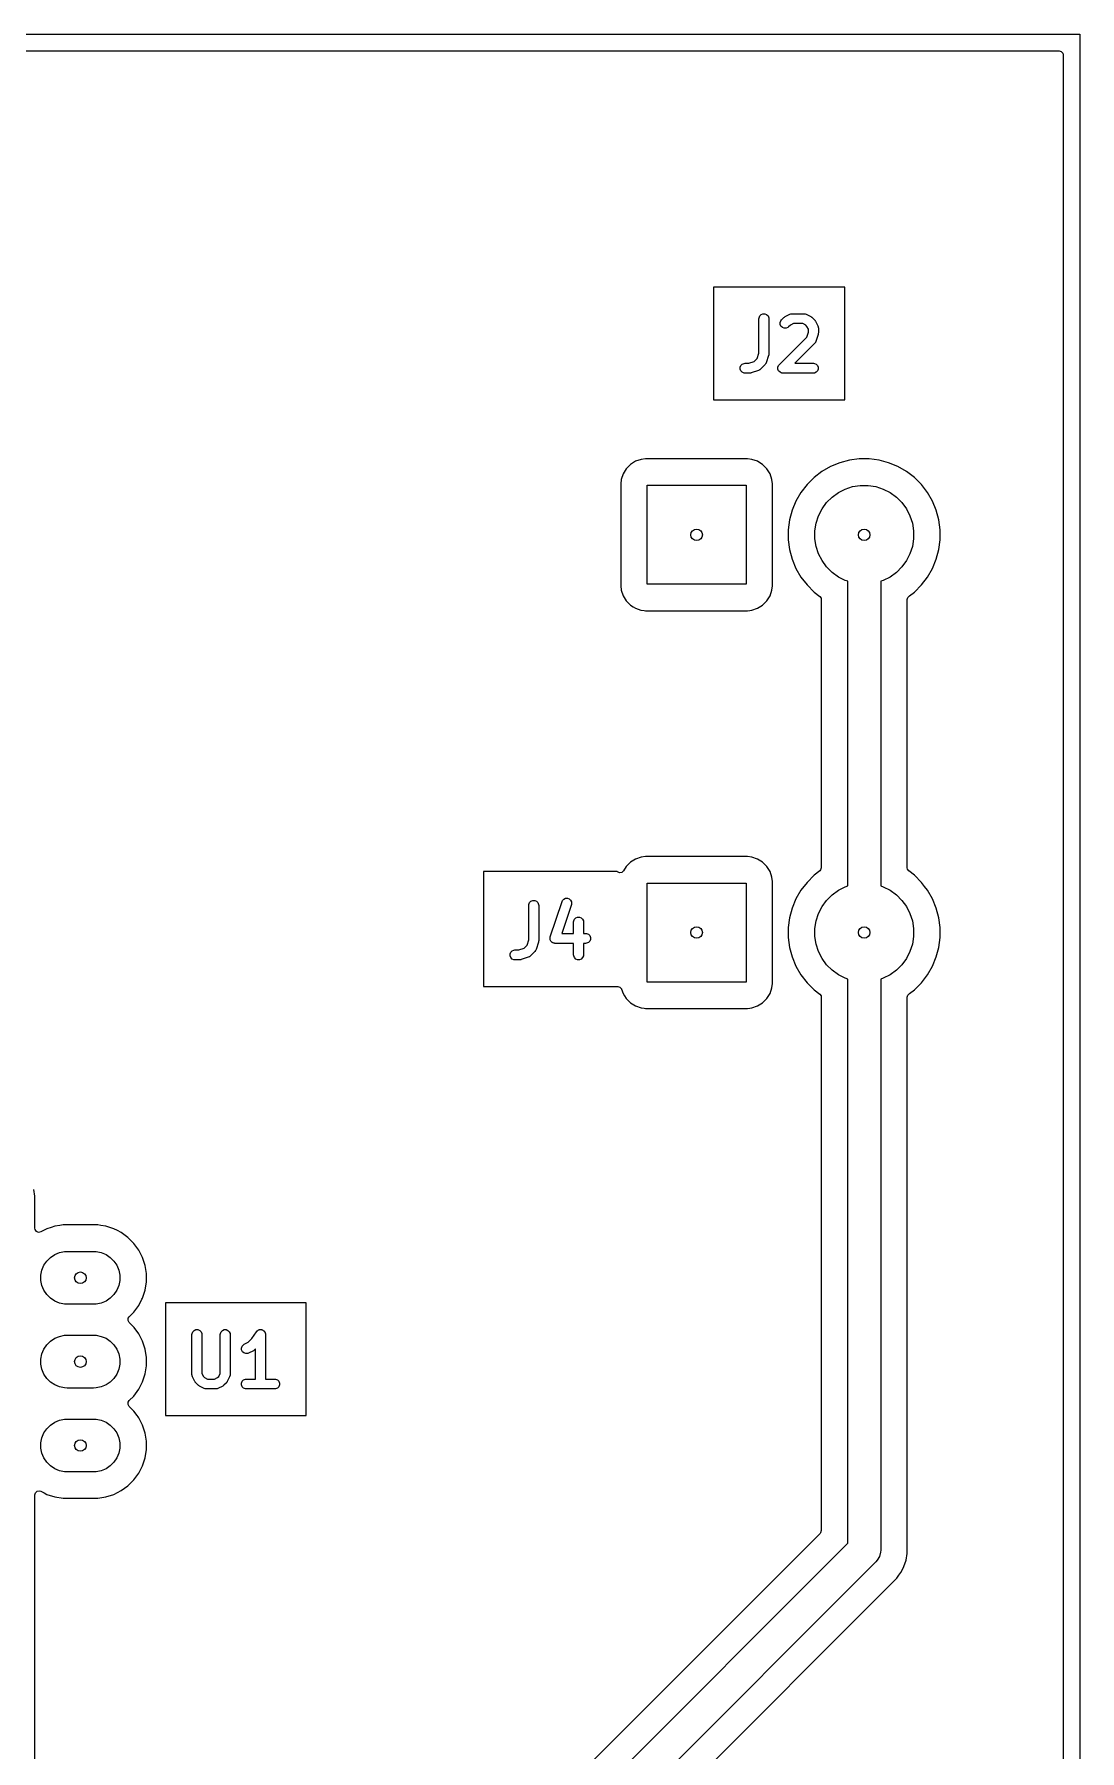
# Model space of a CAD drawing. Extents: x 20 to 124, y -124 to -20.
# Drawn here: x 92.3 to 124, y -72 to -20 of the extents above; entities that cross this region are included whole.
import ezdxf

# ---------------------------------------------------------------- set-up
doc = ezdxf.new("R2010")
doc.units = 0
doc.layers.add('BLACK', color=7, linetype='CONTINUOUS')
doc.layers.add('WHITE', color=7, linetype='CONTINUOUS')

msp = doc.modelspace()

# ---------------------------------------------------------------- linework, layer by layer
at = {"layer": 'BLACK', "linetype": 'CONTINUOUS'}
for p, q in [((20.6245, -20.5005), (123.3755, -20.5005)), ((123.3755, -20.5005), (123.442539, -20.520185)), ((123.442539, -20.520185), (123.488294, -20.572989)), ((123.488294, -20.572989), (123.4995, -20.6245)), ((123.4995, -20.6245), (123.4995, -123.3755)), ((116.887225, -27.658603), (112.903071, -27.658603)), ((112.903071, -27.658603), (112.903071, -31.073053)), ((116.887225, -31.073053), (116.887225, -27.658603)), ((114.28, -28.615828), (114.282882, -28.586564)), ((114.282882, -28.586564), (114.30528, -28.532492)), ((114.30528, -28.532492), (114.346664, -28.491108)), ((114.346664, -28.491108), (114.400736, -28.46871)), ((114.400736, -28.46871), (114.459264, -28.46871)), ((114.459264, -28.46871), (114.513336, -28.491108)), ((114.513336, -28.491108), (114.55472, -28.532492)), ((114.55472, -28.532492), (114.577118, -28.586564)), ((114.577118, -28.586564), (114.58, -28.615828)), ((114.966791, -28.652619), (115.038219, -28.581191)), ((115.038219, -28.581191), (115.049721, -28.57175)), ((115.049721, -28.57175), (115.052317, -28.568758)), ((115.052317, -28.568758), (115.056826, -28.565919)), ((115.056826, -28.565919), (115.060949, -28.562536)), ((115.060949, -28.562536), (115.064611, -28.561019)), ((115.064611, -28.561019), (115.077203, -28.553093)), ((115.077203, -28.553093), (115.220061, -28.481664)), ((115.220061, -28.481664), (115.247524, -28.471154)), ((115.247524, -28.471154), (115.252901, -28.470771)), ((115.252901, -28.470771), (115.257879, -28.46871)), ((115.257879, -28.46871), (115.287143, -28.465828)), ((115.287143, -28.465828), (115.644285, -28.465828)), ((115.644285, -28.465828), (115.673549, -28.46871)), ((115.673549, -28.46871), (115.678526, -28.470771)), ((115.678526, -28.470771), (115.683904, -28.471154)), ((115.683904, -28.471154), (115.711367, -28.481664)), ((115.711367, -28.481664), (115.854225, -28.553093)), ((115.854225, -28.553093), (115.866818, -28.56102)), ((115.866818, -28.56102), (115.870478, -28.562536)), ((115.870478, -28.562536), (115.874597, -28.565917)), ((115.874597, -28.565917), (115.879111, -28.568758)), ((115.879111, -28.568758), (115.881707, -28.571751)), ((115.881707, -28.571751), (115.893209, -28.581191)), ((115.893209, -28.581191), (115.964637, -28.652619)), ((114.28, -29.662916), (114.28, -28.615828)), ((114.58, -28.615828), (114.58, -29.687257)), ((114.925739, -28.729422), (114.948136, -28.67535)), ((114.925739, -28.787948), (114.925739, -28.729422)), ((114.948136, -28.84202), (114.925739, -28.787948)), ((114.948136, -28.67535), (114.966791, -28.652619)), ((114.989522, -28.883406), (114.948136, -28.84202)), ((115.043594, -28.905803), (114.989522, -28.883406)), ((115.10212, -28.905803), (115.043594, -28.905803)), ((115.156192, -28.883406), (115.10212, -28.905803)), ((115.178923, -28.864751), (115.156192, -28.883406)), ((115.233139, -28.810535), (115.178923, -28.864751)), ((115.322553, -28.765828), (115.233139, -28.810535)), ((115.608875, -28.765828), (115.322553, -28.765828)), ((115.698289, -28.810535), (115.608875, -28.765828)), ((115.735293, -28.847539), (115.698289, -28.810535)), ((115.727466, -29.177657), (115.78, -29.020059)), ((115.78, -28.936952), (115.735293, -28.847539)), ((115.78, -29.020059), (115.78, -28.936952)), ((115.964637, -28.652619), (115.974077, -28.664121)), ((115.974077, -28.664121), (115.97707, -28.666717)), ((115.97707, -28.666717), (115.979908, -28.671226)), ((115.979908, -28.671226), (115.983292, -28.675349)), ((115.983292, -28.675349), (115.984808, -28.679011)), ((115.984808, -28.679011), (115.992735, -28.691603)), ((115.992735, -28.691603), (116.064164, -28.834459)), ((116.072302, -29.091835), (116.000873, -29.30612)), ((116.064164, -28.834459), (116.074673, -28.861923)), ((116.075601, -29.077325), (116.072302, -29.091835)), ((116.074673, -28.861923), (116.075054, -28.867297)), ((116.075054, -28.867297), (116.077118, -28.872278)), ((116.077118, -29.073664), (116.075601, -29.077325)), ((116.077118, -28.872278), (116.08, -28.901542)), ((116.07764, -29.068355), (116.077118, -29.073664)), ((116.078822, -29.063161), (116.07764, -29.068355)), ((116.08, -29.0444), (116.078541, -29.059211)), ((116.078541, -29.059211), (116.078822, -29.063161)), ((116.08, -28.901542), (116.08, -29.0444)), ((114.895362, -30.009762), (115.727466, -29.177657)), ((115.964637, -29.364751), (115.36356, -29.965828)), ((115.983292, -29.342021), (115.964637, -29.364751)), ((115.985355, -29.337039), (115.983292, -29.342021)), ((115.988885, -29.33297), (115.985355, -29.337039)), ((116.000873, -29.30612), (115.988885, -29.33297)), ((113.711453, -30.086564), (113.733851, -30.032492)), ((113.711453, -30.145092), (113.711453, -30.086564)), ((113.733851, -30.199164), (113.711453, -30.145092)), ((113.733851, -30.032492), (113.775235, -29.991108)), ((113.775235, -29.991108), (113.829307, -29.96871)), ((113.829307, -29.96871), (113.858571, -29.965828)), ((113.858571, -29.965828), (113.977085, -29.965828)), ((113.977085, -29.965828), (114.134687, -29.913294)), ((114.134687, -29.913294), (114.227466, -29.820514)), ((114.227466, -29.820514), (114.28, -29.662916)), ((114.32178, -30.150466), (114.29905, -30.169121)), ((114.464637, -30.007608), (114.32178, -30.150466)), ((114.483292, -29.984877), (114.464637, -30.007608)), ((114.485354, -29.979897), (114.483292, -29.984877)), ((114.488885, -29.975827), (114.485354, -29.979897)), ((114.500873, -29.948977), (114.488885, -29.975827)), ((114.572302, -29.734692), (114.500873, -29.948977)), ((114.575601, -29.720182), (114.572302, -29.734692)), ((114.577118, -29.716521), (114.575601, -29.720182)), ((114.57764, -29.711212), (114.577118, -29.716521)), ((114.578822, -29.706018), (114.57764, -29.711212)), ((114.58, -29.687257), (114.578541, -29.702068)), ((114.578541, -29.702068), (114.578822, -29.706018)), ((114.85431, -30.086565), (114.876707, -30.032493)), ((114.85431, -30.145091), (114.85431, -30.086565)), ((114.876707, -30.199163), (114.85431, -30.145091)), ((114.876707, -30.032493), (114.895362, -30.009762)), ((115.36356, -29.965828), (115.93, -29.965828)), ((115.93, -29.965828), (115.959264, -29.96871)), ((115.959264, -29.96871), (116.013336, -29.991108)), ((116.013336, -29.991108), (116.05472, -30.032492)), ((116.05472, -30.032492), (116.077118, -30.086564)), ((116.077118, -30.145092), (116.05472, -30.199164)), ((116.077118, -30.086564), (116.077118, -30.145092)), ((113.775235, -30.240548), (113.733851, -30.199164)), ((113.829307, -30.262946), (113.775235, -30.240548)), ((113.858571, -30.265828), (113.829307, -30.262946)), ((114.001428, -30.265828), (113.858571, -30.265828)), ((114.016233, -30.264369), (114.001428, -30.265828)), ((114.020188, -30.264651), (114.016233, -30.264369)), ((114.025389, -30.263468), (114.020188, -30.264651)), ((114.030692, -30.262946), (114.025389, -30.263468)), ((114.034349, -30.26143), (114.030692, -30.262946)), ((114.048862, -30.258131), (114.034349, -30.26143)), ((114.263148, -30.186703), (114.048862, -30.258131)), ((114.289999, -30.174715), (114.263148, -30.186703)), ((114.29407, -30.171183), (114.289999, -30.174715)), ((114.29905, -30.169121), (114.29407, -30.171183)), ((114.918093, -30.240549), (114.876707, -30.199163)), ((114.949767, -30.253668), (114.918093, -30.240549)), ((114.972164, -30.262946), (114.949767, -30.253668)), ((115.001428, -30.265828), (114.972164, -30.262946)), ((115.93, -30.265828), (115.001428, -30.265828)), ((115.959264, -30.262946), (115.93, -30.265828)), ((116.013336, -30.240548), (115.959264, -30.262946)), ((116.05472, -30.199164), (116.013336, -30.240548)), ((112.903071, -31.073053), (116.887225, -31.073053)), ((110.260184, -33.160237), (110.164211, -33.312976)), ((110.387737, -33.032684), (110.260184, -33.160237)), ((110.540476, -32.936711), (110.387737, -33.032684)), ((110.710745, -32.877131), (110.540476, -32.936711)), ((110.71075, -32.87713), (110.710745, -32.877131)), ((110.845039, -32.862), (110.71075, -32.87713)), ((110.845046, -32.862), (110.845039, -32.862)), ((113.934954, -32.862), (110.845046, -32.862)), ((113.93496, -32.862), (113.934954, -32.862)), ((114.069249, -32.87713), (113.93496, -32.862)), ((114.069254, -32.877131), (114.069249, -32.87713)), ((114.239523, -32.936711), (114.069254, -32.877131)), ((114.307482, -32.979413), (114.239523, -32.936711)), ((114.392262, -33.032684), (114.307482, -32.979413)), ((114.519816, -33.160238), (114.392262, -33.032684)), ((114.615789, -33.312978), (114.519816, -33.160238)), ((116.189168, -33.245599), (115.949921, -33.429179)), ((116.450328, -33.094818), (116.189168, -33.245599)), ((116.450338, -33.094814), (116.450328, -33.094818)), ((116.728939, -32.979413), (116.450338, -33.094814)), ((117.020233, -32.901361), (116.728939, -32.979413)), ((117.319206, -32.862001), (117.020233, -32.901361)), ((117.319211, -32.862), (117.319206, -32.862001)), ((117.319217, -32.862), (117.319211, -32.862)), ((117.620783, -32.862), (117.319217, -32.862)), ((117.620788, -32.862), (117.620783, -32.862)), ((117.620793, -32.862001), (117.620788, -32.862)), ((117.919766, -32.901361), (117.620793, -32.862001)), ((118.21106, -32.979413), (117.919766, -32.901361)), ((118.489661, -33.094814), (118.21106, -32.979413)), ((118.489671, -33.094818), (118.489661, -33.094814)), ((118.750831, -33.245599), (118.489671, -33.094818)), ((118.990078, -33.429179), (118.750831, -33.245599)), ((110.10463, -33.48325), (110.0895, -33.617539)), ((110.0895, -33.617539), (110.0895, -36.70746)), ((110.104631, -33.483245), (110.10463, -33.48325)), ((110.164211, -33.312976), (110.104631, -33.483245)), ((110.89, -36.6625), (110.89, -33.6625)), ((110.89, -33.6625), (113.89, -33.6625)), ((113.89, -33.6625), (113.89, -36.6625)), ((114.675368, -33.483245), (114.615789, -33.312978)), ((114.6905, -33.617546), (114.675368, -33.483245)), ((114.6905, -36.707454), (114.6905, -33.617546)), ((115.736679, -33.642421), (115.553099, -33.881668)), ((115.736685, -33.642414), (115.736679, -33.642421)), ((115.949914, -33.429185), (115.736685, -33.642414)), ((115.949921, -33.429179), (115.949914, -33.429185)), ((116.686252, -33.88354), (116.895975, -33.776681)), ((116.895975, -33.776681), (117.119832, -33.703945)), ((117.119832, -33.703945), (117.352311, -33.667124)), ((117.352311, -33.667124), (117.587689, -33.667124)), ((117.587689, -33.667124), (117.820168, -33.703945)), ((117.820168, -33.703945), (118.044025, -33.776681)), ((118.044025, -33.776681), (118.253748, -33.88354)), ((118.990085, -33.429185), (118.990078, -33.429179)), ((119.203314, -33.642414), (118.990085, -33.429185)), ((119.20332, -33.642421), (119.203314, -33.642414)), ((119.3869, -33.881668), (119.20332, -33.642421)), ((115.402314, -34.142838), (115.286913, -34.421439)), ((115.402318, -34.142828), (115.402314, -34.142838)), ((115.553099, -33.881668), (115.402318, -34.142828)), ((116.19104, -34.378752), (116.329391, -34.188328)), ((116.329391, -34.188328), (116.495828, -34.021891)), ((116.495828, -34.021891), (116.686252, -33.88354)), ((118.253748, -33.88354), (118.444172, -34.021891)), ((118.444172, -34.021891), (118.610609, -34.188328)), ((118.610609, -34.188328), (118.74896, -34.378752)), ((119.537683, -34.142832), (119.3869, -33.881668)), ((119.653087, -34.421442), (119.537683, -34.142832)), ((115.208861, -34.712733), (115.169501, -35.011706)), ((115.286913, -34.421439), (115.208861, -34.712733)), ((115.974624, -35.044811), (116.011445, -34.812332)), ((116.011445, -34.812332), (116.084181, -34.588475)), ((116.084181, -34.588475), (116.19104, -34.378752)), ((118.74896, -34.378752), (118.855819, -34.588475)), ((118.855819, -34.588475), (118.928555, -34.812332)), ((118.928555, -34.812332), (118.965376, -35.044811)), ((119.731138, -34.712732), (119.653087, -34.421442)), ((119.7705, -35.011717), (119.731138, -34.712732)), ((115.169501, -35.011706), (115.1695, -35.011723)), ((115.1695, -35.011723), (115.1695, -35.313276)), ((115.1695, -35.313276), (115.169501, -35.313293)), ((115.169501, -35.313293), (115.208861, -35.612266)), ((115.974624, -35.280189), (115.974624, -35.044811)), ((116.011445, -35.512668), (115.974624, -35.280189)), ((118.965376, -35.280189), (118.928555, -35.512668)), ((118.965376, -35.044811), (118.965376, -35.280189)), ((119.731138, -35.612268), (119.7705, -35.313283)), ((119.7705, -35.313283), (119.7705, -35.011717)), ((115.208861, -35.612266), (115.286913, -35.90356)), ((116.084181, -35.736525), (116.011445, -35.512668)), ((116.19104, -35.946248), (116.084181, -35.736525)), ((118.855819, -35.736525), (118.74896, -35.946248)), ((118.928555, -35.512668), (118.855819, -35.736525)), ((119.653087, -35.903558), (119.731138, -35.612268)), ((115.286913, -35.90356), (115.402314, -36.182161)), ((115.402314, -36.182161), (115.402318, -36.182171)), ((115.402318, -36.182171), (115.553099, -36.443331)), ((116.329391, -36.136672), (116.19104, -35.946248)), ((116.495828, -36.303109), (116.329391, -36.136672)), ((116.686252, -36.44146), (116.495828, -36.303109)), ((118.444172, -36.303109), (118.253748, -36.44146)), ((118.610609, -36.136672), (118.444172, -36.303109)), ((118.74896, -35.946248), (118.610609, -36.136672)), ((119.3869, -36.443332), (119.537683, -36.182168)), ((119.537683, -36.182168), (119.653087, -35.903558)), ((110.0895, -36.70746), (110.10463, -36.841749)), ((110.10463, -36.841749), (110.104631, -36.841754)), ((110.104631, -36.841754), (110.164211, -37.012023)), ((113.89, -36.6625), (110.89, -36.6625)), ((114.615789, -37.012022), (114.675368, -36.841755)), ((114.675368, -36.841755), (114.6905, -36.707454)), ((115.553099, -36.443331), (115.736679, -36.682578)), ((115.736679, -36.682578), (115.736685, -36.682585)), ((115.736685, -36.682585), (115.949914, -36.895814)), ((115.949914, -36.895814), (115.949921, -36.89582)), ((115.949921, -36.89582), (116.120986, -37.027082)), ((116.895975, -36.548319), (116.686252, -36.44146)), ((116.97, -36.572371), (116.895975, -36.548319)), ((116.97, -45.802628), (116.97, -36.572371)), ((118.044025, -36.548319), (117.97, -36.572371)), ((117.97, -36.572371), (117.97, -45.802628)), ((118.253748, -36.44146), (118.044025, -36.548319)), ((118.838641, -37.012022), (118.99008, -36.895819)), ((118.99008, -36.895819), (119.203319, -36.68258)), ((119.203319, -36.68258), (119.3869, -36.443332)), ((110.164211, -37.012023), (110.260184, -37.164762)), ((110.260184, -37.164762), (110.387738, -37.292316)), ((110.387738, -37.292316), (110.472517, -37.345586)), ((110.472517, -37.345586), (110.536661, -37.385891)), ((110.536661, -37.385891), (110.540478, -37.388289)), ((110.540478, -37.388289), (110.702117, -37.444849)), ((114.069255, -37.447868), (114.239522, -37.388289)), ((114.239522, -37.388289), (114.392262, -37.292316)), ((114.392262, -37.292316), (114.519816, -37.164762)), ((114.519816, -37.164762), (114.615789, -37.012022)), ((116.120986, -37.027082), (116.162189, -37.08351)), ((116.162189, -37.08351), (116.1695, -37.125458)), ((116.1695, -37.125458), (116.1695, -45.24954)), ((118.7705, -37.125458), (118.790185, -37.058419)), ((118.7705, -45.24954), (118.7705, -37.125458)), ((118.790185, -37.058419), (118.819014, -37.027082)), ((118.819014, -37.027082), (118.838641, -37.012022)), ((110.702117, -37.444849), (110.710745, -37.447868)), ((110.710745, -37.447868), (110.71075, -37.447869)), ((110.71075, -37.447869), (110.801246, -37.458065)), ((110.801246, -37.458065), (110.84504, -37.462999)), ((110.84504, -37.462999), (110.845043, -37.463)), ((110.845043, -37.463), (110.845046, -37.463)), ((110.845046, -37.463), (113.934957, -37.463)), ((113.934957, -37.463), (113.934958, -37.462999)), ((113.934958, -37.462999), (114.002104, -37.455434)), ((114.002104, -37.455434), (114.069249, -37.447869)), ((114.069249, -37.447869), (114.069252, -37.447868)), ((114.069252, -37.447868), (114.069255, -37.447868)), ((110.260182, -45.210239), (110.176906, -45.342772)), ((110.387737, -45.082684), (110.260182, -45.210239)), ((110.540476, -44.986711), (110.387737, -45.082684)), ((110.710745, -44.927131), (110.540476, -44.986711)), ((110.71075, -44.92713), (110.710745, -44.927131)), ((110.845039, -44.912), (110.71075, -44.92713)), ((110.845046, -44.912), (110.845039, -44.912)), ((113.934954, -44.912), (110.845046, -44.912)), ((113.93496, -44.912), (113.934954, -44.912)), ((114.069249, -44.92713), (113.93496, -44.912)), ((114.069254, -44.927131), (114.069249, -44.92713)), ((114.239523, -44.986711), (114.069254, -44.927131)), ((114.391882, -45.082445), (114.239523, -44.986711)), ((114.392262, -45.082684), (114.391882, -45.082445)), ((114.519816, -45.210238), (114.392262, -45.082684)), ((114.615789, -45.362978), (114.519816, -45.210238)), ((109.981928, -45.362176), (105.928071, -45.362176)), ((105.928071, -45.362176), (105.928071, -48.848053)), ((109.984232, -45.36448), (109.981928, -45.362176)), ((109.99167, -45.371335), (109.984232, -45.36448)), ((110.055518, -45.39971), (109.99167, -45.371335)), ((110.124572, -45.389062), (110.055518, -45.39971)), ((110.176906, -45.342772), (110.124572, -45.389062)), ((110.89, -48.7125), (110.89, -45.7125)), ((110.89, -45.7125), (113.89, -45.7125)), ((113.89, -45.7125), (113.89, -48.7125)), ((114.675368, -45.533245), (114.615789, -45.362978)), ((114.6905, -45.667546), (114.675368, -45.533245)), ((114.6905, -48.757454), (114.6905, -45.667546)), ((115.736679, -45.692421), (115.553099, -45.931668)), ((115.736685, -45.692414), (115.736679, -45.692421)), ((115.949914, -45.479185), (115.736685, -45.692414)), ((116.120987, -45.347916), (115.949914, -45.479185)), ((116.149815, -45.316579), (116.120987, -45.347916)), ((116.1695, -45.24954), (116.149815, -45.316579)), ((118.777811, -45.291488), (118.7705, -45.24954)), ((118.819013, -45.347916), (118.777811, -45.291488)), ((118.990085, -45.479185), (118.819013, -45.347916)), ((119.203314, -45.692414), (118.990085, -45.479185)), ((119.20332, -45.692421), (119.203314, -45.692414)), ((119.299375, -45.817603), (119.20332, -45.692421)), ((107.33028, -46.307492), (107.371664, -46.266108)), ((107.371664, -46.266108), (107.425736, -46.24371)), ((107.425736, -46.24371), (107.484264, -46.24371)), ((107.484264, -46.24371), (107.538336, -46.266108)), ((107.538336, -46.266108), (107.57972, -46.307492)), ((107.955555, -47.343394), (108.312697, -46.271966)), ((108.312697, -46.271966), (108.324686, -46.245115)), ((108.324686, -46.245115), (108.363033, -46.200901)), ((108.363033, -46.200901), (108.41538, -46.174727)), ((108.41538, -46.174727), (108.47376, -46.170578)), ((108.47376, -46.170578), (108.529285, -46.189086)), ((108.529285, -46.189086), (108.573499, -46.227434)), ((108.573499, -46.227434), (108.599673, -46.279781)), ((108.599673, -46.279781), (108.603822, -46.338161)), ((115.402314, -46.192838), (115.286913, -46.471439)), ((115.402318, -46.192828), (115.402314, -46.192838)), ((115.553099, -45.931668), (115.402318, -46.192828)), ((116.19104, -46.428752), (116.329391, -46.238328)), ((116.329391, -46.238328), (116.495828, -46.071891)), ((116.495828, -46.071891), (116.686252, -45.93354)), ((116.686252, -45.93354), (116.895975, -45.826681)), ((116.895975, -45.826681), (116.97, -45.802628)), ((117.97, -45.802628), (118.044025, -45.826681)), ((118.044025, -45.826681), (118.253748, -45.93354)), ((118.253748, -45.93354), (118.444172, -46.071891)), ((118.444172, -46.071891), (118.610609, -46.238328)), ((118.610609, -46.238328), (118.74896, -46.428752)), ((119.3869, -45.931668), (119.299375, -45.817603)), ((119.537683, -46.192832), (119.3869, -45.931668)), ((119.653087, -46.471442), (119.537683, -46.192832)), ((107.305, -46.390828), (107.307882, -46.361564)), ((107.305, -47.437916), (107.305, -46.390828)), ((107.307882, -46.361564), (107.33028, -46.307492)), ((107.57972, -46.307492), (107.602118, -46.361564)), ((107.602118, -46.361564), (107.605, -46.390828)), ((107.605, -46.390828), (107.605, -47.462257)), ((108.597302, -46.366835), (108.30597, -47.240828)), ((108.603822, -46.338161), (108.597302, -46.366835)), ((108.687423, -46.807492), (108.728807, -46.766108)), ((108.728807, -46.766108), (108.782879, -46.74371)), ((108.782879, -46.74371), (108.841407, -46.74371)), ((108.841407, -46.74371), (108.895479, -46.766108)), ((108.895479, -46.766108), (108.936863, -46.807492)), ((115.208861, -46.762733), (115.169501, -47.061706)), ((115.286913, -46.471439), (115.208861, -46.762733)), ((116.011445, -46.862332), (116.084181, -46.638475)), ((116.084181, -46.638475), (116.19104, -46.428752)), ((118.74896, -46.428752), (118.855819, -46.638475)), ((118.855819, -46.638475), (118.928555, -46.862332)), ((119.731138, -46.762732), (119.653087, -46.471442)), ((119.7705, -47.061717), (119.731138, -46.762732)), ((108.30597, -47.240828), (108.662143, -47.240828)), ((108.662143, -46.890828), (108.665025, -46.861564)), ((108.662143, -47.240828), (108.662143, -46.890828)), ((108.665025, -46.861564), (108.687423, -46.807492)), ((108.936863, -46.807492), (108.959261, -46.861564)), ((108.959261, -46.861564), (108.962143, -46.890828)), ((108.962143, -46.890828), (108.962143, -47.240828)), ((108.962143, -47.240828), (109.026428, -47.240828)), ((109.026428, -47.240828), (109.055692, -47.24371)), ((109.055692, -47.24371), (109.109764, -47.266108)), ((109.109764, -47.266108), (109.151148, -47.307492)), ((109.151148, -47.307492), (109.173546, -47.361564)), ((115.169501, -47.061706), (115.1695, -47.061723)), ((115.1695, -47.061723), (115.1695, -47.363276)), ((115.974624, -47.094811), (116.011445, -46.862332)), ((115.974624, -47.330189), (115.974624, -47.094811)), ((118.928555, -46.862332), (118.965376, -47.094811)), ((118.965376, -47.094811), (118.965376, -47.330189)), ((119.7705, -47.363283), (119.7705, -47.061717)), ((106.736453, -47.861564), (106.758851, -47.807492)), ((106.758851, -47.807492), (106.800235, -47.766108)), ((106.800235, -47.766108), (106.854307, -47.74371)), ((106.854307, -47.74371), (106.883571, -47.740828)), ((106.883571, -47.740828), (107.002085, -47.740828)), ((107.002085, -47.740828), (107.159687, -47.688294)), ((107.159687, -47.688294), (107.252466, -47.595514)), ((107.252466, -47.595514), (107.305, -47.437916)), ((107.489637, -47.782608), (107.34678, -47.925466)), ((107.508292, -47.759877), (107.489637, -47.782608)), ((107.510354, -47.754897), (107.508292, -47.759877)), ((107.513885, -47.750827), (107.510354, -47.754897)), ((107.525873, -47.723977), (107.513885, -47.750827)), ((107.597302, -47.509692), (107.525873, -47.723977)), ((107.600601, -47.495182), (107.597302, -47.509692)), ((107.602118, -47.491521), (107.600601, -47.495182)), ((107.60264, -47.486212), (107.602118, -47.491521)), ((107.603822, -47.481018), (107.60264, -47.486212)), ((107.605, -47.462257), (107.603541, -47.477068)), ((107.603541, -47.477068), (107.603822, -47.481018)), ((107.949035, -47.372067), (107.950739, -47.364573)), ((107.950739, -47.396044), (107.949035, -47.372067)), ((107.950739, -47.361564), (107.952256, -47.357901)), ((107.950739, -47.364573), (107.950739, -47.361564)), ((107.950739, -47.420092), (107.950739, -47.396044)), ((107.952801, -47.425072), (107.950739, -47.420092)), ((107.952256, -47.357901), (107.955555, -47.343394)), ((107.953184, -47.430448), (107.952801, -47.425072)), ((107.963936, -47.451952), (107.953184, -47.430448)), ((107.973137, -47.474164), (107.963936, -47.451952)), ((107.976947, -47.477974), (107.973137, -47.474164)), ((107.979358, -47.482795), (107.976947, -47.477974)), ((107.997519, -47.498546), (107.979358, -47.482795)), ((108.014521, -47.515548), (107.997519, -47.498546)), ((108.0195, -47.51761), (108.014521, -47.515548)), ((108.023572, -47.521142), (108.0195, -47.51761)), ((108.046378, -47.528744), (108.023572, -47.521142)), ((108.068593, -47.537946), (108.046378, -47.528744)), ((108.076244, -47.538699), (108.068593, -47.537946)), ((108.079096, -47.53965), (108.076244, -47.538699)), ((108.083045, -47.539369), (108.079096, -47.53965)), ((108.097857, -47.540828), (108.083045, -47.539369)), ((108.662143, -47.540828), (108.097857, -47.540828)), ((108.662143, -47.890828), (108.662143, -47.540828)), ((109.026428, -47.540828), (108.962143, -47.540828)), ((108.962143, -47.540828), (108.962143, -47.890828)), ((109.055692, -47.537946), (109.026428, -47.540828)), ((109.109764, -47.515548), (109.055692, -47.537946)), ((109.151148, -47.474164), (109.109764, -47.515548)), ((109.173546, -47.420092), (109.151148, -47.474164)), ((109.173546, -47.361564), (109.173546, -47.420092)), ((115.1695, -47.363276), (115.169501, -47.363293)), ((115.169501, -47.363293), (115.208861, -47.662266)), ((115.208861, -47.662266), (115.286913, -47.95356)), ((116.011445, -47.562668), (115.974624, -47.330189)), ((116.084181, -47.786525), (116.011445, -47.562668)), ((116.19104, -47.996248), (116.084181, -47.786525)), ((118.855819, -47.786525), (118.74896, -47.996248)), ((118.928555, -47.562668), (118.855819, -47.786525)), ((118.965376, -47.330189), (118.928555, -47.562668)), ((119.653087, -47.953558), (119.731138, -47.662268)), ((119.731138, -47.662268), (119.7705, -47.363283)), ((106.736453, -47.920092), (106.736453, -47.861564)), ((106.758851, -47.974164), (106.736453, -47.920092)), ((106.800235, -48.015548), (106.758851, -47.974164)), ((106.854307, -48.037946), (106.800235, -48.015548)), ((106.883571, -48.040828), (106.854307, -48.037946)), ((107.026428, -48.040828), (106.883571, -48.040828)), ((107.041233, -48.039369), (107.026428, -48.040828)), ((107.045188, -48.039651), (107.041233, -48.039369)), ((107.050389, -48.038468), (107.045188, -48.039651)), ((107.055692, -48.037946), (107.050389, -48.038468)), ((107.059349, -48.03643), (107.055692, -48.037946)), ((107.073862, -48.033131), (107.059349, -48.03643)), ((107.288148, -47.961703), (107.073862, -48.033131)), ((107.314999, -47.949715), (107.288148, -47.961703)), ((107.31907, -47.946183), (107.314999, -47.949715)), ((107.32405, -47.944121), (107.31907, -47.946183)), ((107.34678, -47.925466), (107.32405, -47.944121)), ((108.665025, -47.920092), (108.662143, -47.890828)), ((108.687423, -47.974164), (108.665025, -47.920092)), ((108.728807, -48.015548), (108.687423, -47.974164)), ((108.782879, -48.037946), (108.728807, -48.015548)), ((108.841407, -48.037946), (108.782879, -48.037946)), ((108.895479, -48.015548), (108.841407, -48.037946)), ((108.936863, -47.974164), (108.895479, -48.015548)), ((108.959261, -47.920092), (108.936863, -47.974164)), ((108.962143, -47.890828), (108.959261, -47.920092)), ((115.286913, -47.95356), (115.402314, -48.232161)), ((115.402314, -48.232161), (115.402318, -48.232171)), ((115.402318, -48.232171), (115.553099, -48.493331)), ((116.329391, -48.186672), (116.19104, -47.996248)), ((116.495828, -48.353109), (116.329391, -48.186672)), ((116.686252, -48.49146), (116.495828, -48.353109)), ((118.444172, -48.353109), (118.253748, -48.49146)), ((118.610609, -48.186672), (118.444172, -48.353109)), ((118.74896, -47.996248), (118.610609, -48.186672)), ((119.3869, -48.493332), (119.537683, -48.232168)), ((119.537683, -48.232168), (119.653087, -47.953558)), ((105.928071, -48.848053), (110.001357, -48.848053)), ((110.001357, -48.848053), (110.068396, -48.867738)), ((110.068396, -48.867738), (110.114151, -48.920542)), ((113.89, -48.7125), (110.89, -48.7125)), ((114.675368, -48.891755), (114.6905, -48.757454)), ((115.553099, -48.493331), (115.736679, -48.732578)), ((115.736679, -48.732578), (115.736685, -48.732585)), ((115.736685, -48.732585), (115.949914, -48.945814)), ((116.895975, -48.598319), (116.686252, -48.49146)), ((116.97, -48.622371), (116.895975, -48.598319)), ((116.97, -65.714793), (116.97, -48.622371)), ((118.044025, -48.598319), (117.97, -48.622371)), ((117.97, -48.622371), (117.97, -65.9219)), ((118.253748, -48.49146), (118.044025, -48.598319)), ((118.99008, -48.945819), (119.203319, -48.73258)), ((119.203319, -48.73258), (119.3869, -48.493332)), ((110.114151, -48.920542), (110.118399, -48.931099)), ((110.118399, -48.931099), (110.16421, -49.062021)), ((110.16421, -49.062021), (110.20913, -49.13351)), ((110.20913, -49.13351), (110.260184, -49.214762)), ((110.260184, -49.214762), (110.387738, -49.342316)), ((110.387738, -49.342316), (110.540478, -49.438289)), ((114.239522, -49.438289), (114.392262, -49.342316)), ((114.392262, -49.342316), (114.519816, -49.214762)), ((114.519816, -49.214762), (114.615789, -49.062022)), ((114.615789, -49.062022), (114.675368, -48.891755)), ((115.949914, -48.945814), (115.949921, -48.94582)), ((115.949921, -48.94582), (116.120986, -49.077082)), ((116.120986, -49.077082), (116.162189, -49.13351)), ((116.162189, -49.13351), (116.1695, -49.175458)), ((116.1695, -49.175458), (116.1695, -65.331852)), ((118.7705, -49.175458), (118.790185, -49.108419)), ((118.7705, -66.024252), (118.7705, -49.175458)), ((118.790185, -49.108419), (118.819014, -49.077082)), ((118.819014, -49.077082), (118.838642, -49.062021)), ((118.838642, -49.062021), (118.99008, -48.945819)), ((110.540478, -49.438289), (110.710745, -49.497868)), ((110.710745, -49.497868), (110.71075, -49.497869)), ((110.71075, -49.497869), (110.801246, -49.508065)), ((110.801246, -49.508065), (110.84504, -49.512999)), ((110.84504, -49.512999), (110.845043, -49.513)), ((110.845043, -49.513), (110.845046, -49.513)), ((110.845046, -49.513), (113.934957, -49.513)), ((113.934957, -49.513), (113.934958, -49.512999)), ((113.934958, -49.512999), (114.002104, -49.505434)), ((114.002104, -49.505434), (114.069249, -49.497869)), ((114.069249, -49.497869), (114.069252, -49.497868)), ((114.069252, -49.497868), (114.069255, -49.497868)), ((114.069255, -49.497868), (114.239522, -49.438289)), ((92.3353, -55.204948), (92.303277, -55.002765)), ((92.3353, -56.173049), (92.3353, -55.204948)), ((92.829856, -56.147268), (92.700621, -56.189259)), ((92.940214, -56.11141), (92.829856, -56.147268)), ((93.093076, -56.087199), (92.940214, -56.11141)), ((93.189038, -56.072), (93.093076, -56.087199)), ((94.240962, -56.072), (93.189038, -56.072)), ((94.33693, -56.0872), (94.240962, -56.072)), ((94.489785, -56.11141), (94.33693, -56.0872)), ((94.729383, -56.18926), (94.489785, -56.11141)), ((92.341928, -56.213047), (92.3353, -56.173049)), ((92.382185, -56.270154), (92.341928, -56.213047)), ((92.446925, -56.29643), (92.382185, -56.270154)), ((92.515595, -56.283534), (92.446925, -56.29643)), ((92.700616, -56.189261), (92.515595, -56.283534)), ((92.700618, -56.18926), (92.700616, -56.189261)), ((92.700621, -56.189259), (92.700618, -56.18926)), ((94.838418, -56.244817), (94.729383, -56.18926)), ((94.953845, -56.30363), (94.838418, -56.244817)), ((94.953847, -56.303631), (94.953845, -56.30363)), ((94.953848, -56.303632), (94.953847, -56.303631)), ((95.157649, -56.451701), (94.953848, -56.303632)), ((95.157654, -56.451705), (95.157649, -56.451701)), ((95.335794, -56.629845), (95.157654, -56.451705)), ((95.335798, -56.62985), (95.335794, -56.629845)), ((95.400239, -56.718546), (95.335798, -56.62985)), ((92.609463, -57.295383), (92.696592, -57.164985)), ((92.696592, -57.164985), (92.807485, -57.054092)), ((92.807485, -57.054092), (92.937883, -56.966963)), ((92.937883, -56.966963), (93.082772, -56.906948)), ((93.082772, -56.906948), (93.236586, -56.876352)), ((93.236586, -56.876352), (93.315, -56.8725)), ((93.315, -56.8725), (94.115, -56.8725)), ((94.115, -56.8725), (94.193414, -56.876352)), ((94.193414, -56.876352), (94.347228, -56.906948)), ((94.347228, -56.906948), (94.492117, -56.966963)), ((94.492117, -56.966963), (94.622515, -57.054092)), ((94.622515, -57.054092), (94.733408, -57.164985)), ((94.733408, -57.164985), (94.820537, -57.295383)), ((95.48387, -56.833655), (95.400239, -56.718546)), ((95.556747, -56.976684), (95.48387, -56.833655)), ((95.598239, -57.058116), (95.556747, -56.976684)), ((95.598239, -57.058118), (95.598239, -57.058116)), ((95.598241, -57.058121), (95.598239, -57.058118)), ((95.67609, -57.297715), (95.598241, -57.058121)), ((92.518852, -57.594086), (92.549448, -57.440272)), ((92.518852, -57.750914), (92.518852, -57.594086)), ((92.549448, -57.440272), (92.609463, -57.295383)), ((94.820537, -57.295383), (94.880552, -57.440272)), ((94.880552, -57.440272), (94.911148, -57.594086)), ((94.911148, -57.594086), (94.911148, -57.750914)), ((95.7155, -57.546538), (95.67609, -57.297715)), ((95.7155, -57.798462), (95.7155, -57.546538)), ((92.549448, -57.904728), (92.518852, -57.750914)), ((92.609463, -58.049617), (92.549448, -57.904728)), ((92.696592, -58.180015), (92.609463, -58.049617)), ((92.807485, -58.290908), (92.696592, -58.180015)), ((94.733408, -58.180015), (94.622515, -58.290908)), ((94.820537, -58.049617), (94.733408, -58.180015)), ((94.880552, -57.904728), (94.820537, -58.049617)), ((94.911148, -57.750914), (94.880552, -57.904728)), ((95.598241, -58.286879), (95.67609, -58.047285)), ((95.67609, -58.047285), (95.7155, -57.798462)), ((92.937883, -58.378037), (92.807485, -58.290908)), ((93.082772, -58.438052), (92.937883, -58.378037)), ((93.236586, -58.468648), (93.082772, -58.438052)), ((93.315, -58.4725), (93.236586, -58.468648)), ((94.115, -58.4725), (93.315, -58.4725)), ((94.193414, -58.468648), (94.115, -58.4725)), ((94.347228, -58.438052), (94.193414, -58.468648)), ((94.492117, -58.378037), (94.347228, -58.438052)), ((94.622515, -58.290908), (94.492117, -58.378037)), ((95.241999, -58.80895), (95.335793, -58.715156)), ((95.335793, -58.715156), (95.48387, -58.511345)), ((95.48387, -58.511345), (95.578907, -58.324825)), ((95.578907, -58.324825), (95.598238, -58.286886)), ((95.598238, -58.286882), (95.598241, -58.286879)), ((95.598238, -58.286886), (95.598238, -58.286882)), ((100.559786, -58.432484), (96.289917, -58.432484)), ((96.289917, -58.432484), (96.289917, -61.848053)), ((100.559786, -61.848053), (100.559786, -58.432484)), ((95.162645, -58.968858), (95.167629, -58.899166)), ((95.19613, -59.030181), (95.162645, -58.968858)), ((95.167629, -58.899166), (95.19613, -58.854819)), ((95.19613, -58.854819), (95.241999, -58.80895)), ((95.335794, -59.169845), (95.19613, -59.030181)), ((95.335798, -59.16985), (95.335794, -59.169845)), ((95.341296, -59.177418), (95.335798, -59.16985)), ((95.48387, -59.373655), (95.341296, -59.177418)), ((97.122422, -59.307492), (97.163806, -59.266108)), ((97.163806, -59.266108), (97.217878, -59.24371)), ((97.217878, -59.24371), (97.276406, -59.24371)), ((97.276406, -59.24371), (97.330478, -59.266108)), ((97.330478, -59.266108), (97.371862, -59.307492)), ((97.979565, -59.307492), (98.020949, -59.266108)), ((98.020949, -59.266108), (98.075021, -59.24371)), ((98.075021, -59.24371), (98.133549, -59.24371)), ((98.133549, -59.24371), (98.187621, -59.266108)), ((98.187621, -59.266108), (98.229005, -59.307492)), ((99.069537, -59.284872), (99.081879, -59.276606)), ((99.081879, -59.276606), (99.092378, -59.266108)), ((99.092378, -59.266108), (99.105954, -59.260484)), ((99.105954, -59.260484), (99.118167, -59.252306)), ((99.118167, -59.252306), (99.132728, -59.249393)), ((99.132728, -59.249393), (99.14645, -59.24371)), ((99.14645, -59.24371), (99.161147, -59.24371)), ((99.161147, -59.24371), (99.175557, -59.240828)), ((99.175557, -59.240828), (99.190127, -59.24371)), ((99.190127, -59.24371), (99.204978, -59.24371)), ((99.204978, -59.24371), (99.218552, -59.249332)), ((99.218552, -59.249332), (99.232971, -59.252185)), ((99.232971, -59.252185), (99.245331, -59.260425)), ((99.245331, -59.260425), (99.25905, -59.266108)), ((99.25905, -59.266108), (99.269439, -59.276497)), ((99.269439, -59.276497), (99.28167, -59.284651)), ((92.609463, -59.835383), (92.696592, -59.704985)), ((92.696592, -59.704985), (92.807485, -59.594092)), ((92.807485, -59.594092), (92.937883, -59.506963)), ((92.937883, -59.506963), (93.082772, -59.446948)), ((93.082772, -59.446948), (93.236586, -59.416352)), ((93.236586, -59.416352), (93.315, -59.4125)), ((93.315, -59.4125), (94.115, -59.4125)), ((94.115, -59.4125), (94.193414, -59.416352)), ((94.193414, -59.416352), (94.347228, -59.446948)), ((94.347228, -59.446948), (94.492117, -59.506963)), ((94.492117, -59.506963), (94.622515, -59.594092)), ((94.622515, -59.594092), (94.733408, -59.704985)), ((94.733408, -59.704985), (94.820537, -59.835383)), ((95.515635, -59.435998), (95.48387, -59.373655)), ((95.598239, -59.598116), (95.515635, -59.435998)), ((95.598239, -59.598118), (95.598239, -59.598116)), ((95.598241, -59.598121), (95.598239, -59.598118)), ((95.67609, -59.837715), (95.598241, -59.598121)), ((97.097142, -59.390828), (97.100024, -59.361564)), ((97.097142, -60.605114), (97.097142, -59.390828)), ((97.100024, -59.361564), (97.122422, -59.307492)), ((97.371862, -59.307492), (97.39426, -59.361564)), ((97.39426, -59.361564), (97.397142, -59.390828)), ((97.397142, -59.390828), (97.397142, -60.569703)), ((97.954285, -59.390828), (97.957167, -59.361564)), ((97.954285, -60.569704), (97.954285, -59.390828)), ((97.957167, -59.361564), (97.979565, -59.307492)), ((98.229005, -59.307492), (98.251403, -59.361564)), ((98.251403, -59.361564), (98.254285, -59.390828)), ((98.254285, -59.390828), (98.254285, -60.605114)), ((98.598321, -59.800639), (98.616828, -59.745116)), ((98.616828, -59.745116), (98.655175, -59.700901)), ((98.655175, -59.700901), (98.680061, -59.685236)), ((98.680061, -59.685236), (98.801146, -59.624692)), ((98.801146, -59.624692), (98.916287, -59.509551)), ((98.916287, -59.509551), (99.050907, -59.307623)), ((99.050907, -59.307623), (99.050973, -59.307542)), ((99.050973, -59.307542), (99.050994, -59.307492)), ((99.050994, -59.307492), (99.051105, -59.30738)), ((99.051105, -59.30738), (99.069537, -59.284872)), ((99.28167, -59.284651), (99.289935, -59.296993)), ((99.289935, -59.296993), (99.300434, -59.307492)), ((99.300434, -59.307492), (99.306057, -59.321068)), ((99.306057, -59.321068), (99.314236, -59.333281)), ((99.314236, -59.333281), (99.317148, -59.347843)), ((99.317148, -59.347843), (99.322832, -59.361564)), ((99.322832, -59.361564), (99.325683, -59.390516)), ((99.325683, -59.390516), (99.325714, -59.39067)), ((99.325714, -59.39067), (99.325703, -59.390722)), ((99.325703, -59.390722), (99.325714, -59.390828)), ((99.325714, -59.390828), (99.325714, -60.740828)), ((92.518852, -60.134086), (92.549448, -59.980272)), ((92.518852, -60.290914), (92.518852, -60.134086)), ((92.549448, -60.444728), (92.518852, -60.290914)), ((92.549448, -59.980272), (92.609463, -59.835383)), ((94.820537, -59.835383), (94.880552, -59.980272)), ((94.880552, -59.980272), (94.911148, -60.134086)), ((94.911148, -60.290914), (94.880552, -60.444728)), ((94.911148, -60.134086), (94.911148, -60.290914)), ((95.7155, -60.086538), (95.67609, -59.837715)), ((95.7155, -60.338462), (95.7155, -60.086538)), ((98.60247, -59.859019), (98.598321, -59.800639)), ((98.628644, -59.911368), (98.60247, -59.859019)), ((98.672859, -59.949715), (98.628644, -59.911368)), ((98.728382, -59.968222), (98.672859, -59.949715)), ((98.786762, -59.964073), (98.728382, -59.968222)), ((98.814225, -59.953564), (98.786762, -59.964073)), ((98.957082, -59.882135), (98.814225, -59.953564)), ((98.969675, -59.874207), (98.957082, -59.882135)), ((98.973335, -59.872692), (98.969675, -59.874207)), ((98.977454, -59.86931), (98.973335, -59.872692)), ((98.981968, -59.86647), (98.977454, -59.86931)), ((98.984564, -59.863476), (98.981968, -59.86647)), ((98.996066, -59.854037), (98.984564, -59.863476)), ((99.025714, -59.824389), (98.996066, -59.854037)), ((99.025714, -60.740828), (99.025714, -59.824389)), ((92.609463, -60.589617), (92.549448, -60.444728)), ((92.696592, -60.720015), (92.609463, -60.589617)), ((92.807485, -60.830908), (92.696592, -60.720015)), ((92.937883, -60.918037), (92.807485, -60.830908)), ((94.622515, -60.830908), (94.492117, -60.918037)), ((94.733408, -60.720015), (94.622515, -60.830908)), ((94.820537, -60.589617), (94.733408, -60.720015)), ((94.880552, -60.444728), (94.820537, -60.589617)), ((95.48387, -61.051345), (95.598241, -60.826879)), ((95.598241, -60.826879), (95.67609, -60.587285)), ((95.67609, -60.587285), (95.7155, -60.338462)), ((97.100024, -60.634378), (97.097142, -60.605114)), ((97.102087, -60.639358), (97.100024, -60.634378)), ((97.102469, -60.644733), (97.102087, -60.639358)), ((97.112978, -60.672196), (97.102469, -60.644733)), ((97.184407, -60.815053), (97.112978, -60.672196)), ((97.192334, -60.827646), (97.184407, -60.815053)), ((97.19385, -60.831306), (97.192334, -60.827646)), ((97.197231, -60.835425), (97.19385, -60.831306)), ((97.200072, -60.839939), (97.197231, -60.835425)), ((97.203065, -60.842535), (97.200072, -60.839939)), ((97.397142, -60.569703), (97.441849, -60.659117)), ((97.441849, -60.659117), (97.478853, -60.696121)), ((97.478853, -60.696121), (97.568267, -60.740828)), ((97.568267, -60.740828), (97.783161, -60.740828)), ((97.783161, -60.740828), (97.872573, -60.696122)), ((97.872573, -60.696122), (97.909578, -60.659117)), ((97.909578, -60.659117), (97.954285, -60.569704)), ((98.151356, -60.839938), (98.148364, -60.842532)), ((98.154194, -60.835428), (98.151356, -60.839938)), ((98.157578, -60.831306), (98.154194, -60.835428)), ((98.159094, -60.827644), (98.157578, -60.831306)), ((98.167021, -60.815053), (98.159094, -60.827644)), ((98.238449, -60.672195), (98.167021, -60.815053)), ((98.248959, -60.644732), (98.238449, -60.672195)), ((98.24934, -60.639356), (98.248959, -60.644732)), ((98.251403, -60.634378), (98.24934, -60.639356)), ((98.254285, -60.605114), (98.251403, -60.634378)), ((98.600025, -60.861564), (98.622423, -60.807492)), ((98.622423, -60.807492), (98.663807, -60.766108)), ((98.663807, -60.766108), (98.717879, -60.74371)), ((98.717879, -60.74371), (98.747143, -60.740828)), ((98.747143, -60.740828), (99.025714, -60.740828)), ((99.325714, -60.740828), (99.604286, -60.740828)), ((99.604286, -60.740828), (99.63355, -60.74371)), ((99.63355, -60.74371), (99.687622, -60.766108)), ((99.687622, -60.766108), (99.729006, -60.807492)), ((99.729006, -60.807492), (99.751404, -60.861564)), ((93.082772, -60.978052), (92.937883, -60.918037)), ((93.236586, -61.008648), (93.082772, -60.978052)), ((93.315, -61.0125), (93.236586, -61.008648)), ((94.115, -61.0125), (93.315, -61.0125)), ((94.193414, -61.008648), (94.115, -61.0125)), ((94.347228, -60.978052), (94.193414, -61.008648)), ((94.492117, -60.918037), (94.347228, -60.978052)), ((95.19613, -61.394819), (95.335793, -61.255156)), ((95.335793, -61.255156), (95.48387, -61.051345)), ((97.212505, -60.854037), (97.203065, -60.842535)), ((97.283934, -60.925466), (97.212505, -60.854037)), ((97.295438, -60.934907), (97.283934, -60.925466)), ((97.298033, -60.937899), (97.295438, -60.934907)), ((97.302542, -60.940737), (97.298033, -60.937899)), ((97.306665, -60.944121), (97.302542, -60.940737)), ((97.310326, -60.945637), (97.306665, -60.944121)), ((97.322918, -60.953564), (97.310326, -60.945637)), ((97.465776, -61.024992), (97.322918, -60.953564)), ((97.493239, -61.035502), (97.465776, -61.024992)), ((97.498614, -61.035883), (97.493239, -61.035502)), ((97.503593, -61.037946), (97.498614, -61.035883)), ((97.532857, -61.040828), (97.503593, -61.037946)), ((97.818571, -61.040828), (97.532857, -61.040828)), ((97.847835, -61.037946), (97.818571, -61.040828)), ((97.852813, -61.035883), (97.847835, -61.037946)), ((97.858189, -61.035502), (97.852813, -61.035883)), ((97.885653, -61.024992), (97.858189, -61.035502)), ((98.02851, -60.953564), (97.885653, -61.024992)), ((98.041103, -60.945636), (98.02851, -60.953564)), ((98.044763, -60.944121), (98.041103, -60.945636)), ((98.048882, -60.940739), (98.044763, -60.944121)), ((98.053396, -60.937899), (98.048882, -60.940739)), ((98.055992, -60.934905), (98.053396, -60.937899)), ((98.067494, -60.925466), (98.055992, -60.934905)), ((98.138923, -60.854037), (98.067494, -60.925466)), ((98.148364, -60.842532), (98.138923, -60.854037)), ((98.600025, -60.920092), (98.600025, -60.861564)), ((98.622423, -60.974164), (98.600025, -60.920092)), ((98.663807, -61.015548), (98.622423, -60.974164)), ((98.717879, -61.037946), (98.663807, -61.015548)), ((98.747143, -61.040828), (98.717879, -61.037946)), ((99.604286, -61.040828), (98.747143, -61.040828)), ((99.63355, -61.037946), (99.604286, -61.040828)), ((99.687622, -61.015548), (99.63355, -61.037946)), ((99.729006, -60.974164), (99.687622, -61.015548)), ((99.751404, -60.920092), (99.729006, -60.974164)), ((99.751404, -60.861564), (99.751404, -60.920092)), ((95.162645, -61.508858), (95.167629, -61.439166)), ((95.19613, -61.570181), (95.162645, -61.508858)), ((95.167629, -61.439166), (95.19613, -61.394819)), ((95.335794, -61.709845), (95.19613, -61.570181)), ((95.335798, -61.70985), (95.335794, -61.709845)), ((95.436207, -61.848053), (95.335798, -61.70985)), ((95.464952, -61.887617), (95.436207, -61.848053)), ((96.289917, -61.848053), (100.559786, -61.848053)), ((92.549448, -62.520272), (92.609463, -62.375383)), ((92.609463, -62.375383), (92.696592, -62.244985)), ((92.696592, -62.244985), (92.807485, -62.134092)), ((92.807485, -62.134092), (92.937883, -62.046963)), ((92.937883, -62.046963), (93.082772, -61.986948)), ((93.082772, -61.986948), (93.236586, -61.956352)), ((93.236586, -61.956352), (93.315, -61.9525)), ((93.315, -61.9525), (94.115, -61.9525)), ((94.115, -61.9525), (94.193414, -61.956352)), ((94.193414, -61.956352), (94.347228, -61.986948)), ((94.347228, -61.986948), (94.492117, -62.046963)), ((94.492117, -62.046963), (94.622515, -62.134092)), ((94.622515, -62.134092), (94.733408, -62.244985)), ((94.733408, -62.244985), (94.820537, -62.375383)), ((94.820537, -62.375383), (94.880552, -62.520272)), ((95.48387, -61.913655), (95.464952, -61.887617)), ((95.556747, -62.056684), (95.48387, -61.913655)), ((95.598239, -62.138116), (95.556747, -62.056684)), ((95.598239, -62.138118), (95.598239, -62.138116)), ((95.598241, -62.138121), (95.598239, -62.138118)), ((95.67609, -62.377715), (95.598241, -62.138121)), ((95.7155, -62.626538), (95.67609, -62.377715)), ((92.518852, -62.674086), (92.549448, -62.520272)), ((92.518852, -62.830914), (92.518852, -62.674086)), ((92.549448, -62.984728), (92.518852, -62.830914)), ((94.880552, -62.520272), (94.911148, -62.674086)), ((94.911148, -62.830914), (94.880552, -62.984728)), ((94.911148, -62.674086), (94.911148, -62.830914)), ((95.67609, -63.127285), (95.7155, -62.878462)), ((95.7155, -62.878462), (95.7155, -62.626538)), ((92.609463, -63.129617), (92.549448, -62.984728)), ((92.696592, -63.260015), (92.609463, -63.129617)), ((92.807485, -63.370908), (92.696592, -63.260015)), ((92.937883, -63.458037), (92.807485, -63.370908)), ((94.622515, -63.370908), (94.492117, -63.458037)), ((94.733408, -63.260015), (94.622515, -63.370908)), ((94.820537, -63.129617), (94.733408, -63.260015)), ((94.880552, -62.984728), (94.820537, -63.129617)), ((95.48387, -63.591345), (95.598241, -63.366879)), ((95.598241, -63.366879), (95.67609, -63.127285)), ((93.082772, -63.518052), (92.937883, -63.458037)), ((93.236586, -63.548648), (93.082772, -63.518052)), ((93.315, -63.5525), (93.236586, -63.548648)), ((94.115, -63.5525), (93.315, -63.5525)), ((94.193414, -63.548648), (94.115, -63.5525)), ((94.347228, -63.518052), (94.193414, -63.548648)), ((94.492117, -63.458037), (94.347228, -63.518052)), ((95.157656, -63.973293), (95.335793, -63.795156)), ((95.335793, -63.795156), (95.48387, -63.591345)), ((92.3353, -64.25195), (92.354985, -64.184911)), ((92.3353, -88.493789), (92.3353, -64.25195)), ((92.354985, -64.184911), (92.407789, -64.139156)), ((92.407789, -64.139156), (92.476947, -64.129212)), ((92.476947, -64.129212), (92.515591, -64.141463)), ((92.515591, -64.141463), (92.616659, -64.19296)), ((92.616659, -64.19296), (92.700616, -64.235739)), ((92.700616, -64.235739), (92.700618, -64.235739)), ((92.700618, -64.235739), (92.700621, -64.235741)), ((92.700621, -64.235741), (92.940215, -64.31359)), ((92.940215, -64.31359), (93.189038, -64.353)), ((93.189038, -64.353), (93.189039, -64.353)), ((93.189039, -64.353), (94.240961, -64.353)), ((94.240961, -64.353), (94.240962, -64.353)), ((94.240962, -64.353), (94.489785, -64.31359)), ((94.489785, -64.31359), (94.729379, -64.235741)), ((94.729379, -64.235741), (94.953845, -64.12137)), ((94.953845, -64.12137), (95.157656, -63.973293)), ((116.133181, -65.419533), (93.47299, -88.079723)), ((116.149815, -65.398891), (116.133181, -65.419533)), ((116.1695, -65.331852), (116.149815, -65.398891)), ((93.791678, -88.893115), (116.97, -65.714793)), ((117.965723, -65.987163), (117.93194, -66.113242)), ((117.97, -65.9219), (117.965723, -65.987147)), ((117.965723, -65.987147), (117.965723, -65.987163)), ((118.738477, -66.226434), (118.7705, -66.024252)), ((117.823554, -66.275453), (94.498784, -89.600221)), ((117.866661, -66.226296), (117.823554, -66.275453)), ((117.866677, -66.226281), (117.866661, -66.226296)), ((117.93194, -66.113242), (117.866677, -66.226281)), ((118.582287, -66.603511), (118.628753, -66.512314)), ((118.628753, -66.512314), (118.67522, -66.421119)), ((118.67522, -66.421119), (118.738477, -66.226434)), ((95.312157, -89.918926), (118.31015, -66.920932)), ((118.31015, -66.920932), (118.310157, -66.920927)), ((118.310157, -66.920927), (118.317217, -66.913867)), ((118.317217, -66.913867), (118.317219, -66.913866)), ((118.317219, -66.913866), (118.461966, -66.769119)), ((118.461966, -66.769119), (118.522126, -66.686314)), ((118.522126, -66.686314), (118.582287, -66.603511))]:
    msp.add_line(p, q, dxfattribs=at)
at = {"layer": 'BLACK'}
for centre in [(112.39, -35.1625), (117.47, -35.1625), (112.39, -47.2125), (117.47, -47.2125), (93.715, -57.6725), (93.715, -60.2125), (93.715, -62.7525)]:
    msp.add_circle(centre, 0.175, dxfattribs=at)
at = {"layer": 'WHITE', "linetype": 'CONTINUOUS'}
for p, q in [((20, -20), (124, -20)), ((124, -20), (124, -124))]:
    msp.add_line(p, q, dxfattribs=at)
at = {"layer": 'WHITE'}
for centre in [(112.39, -35.1625), (117.47, -35.1625), (112.39, -47.2125), (117.47, -47.2125), (93.715, -57.6725), (93.715, -60.2125), (93.715, -62.7525)]:
    msp.add_circle(centre, 0.175, dxfattribs=at)

doc.saveas('drawing.dxf')
